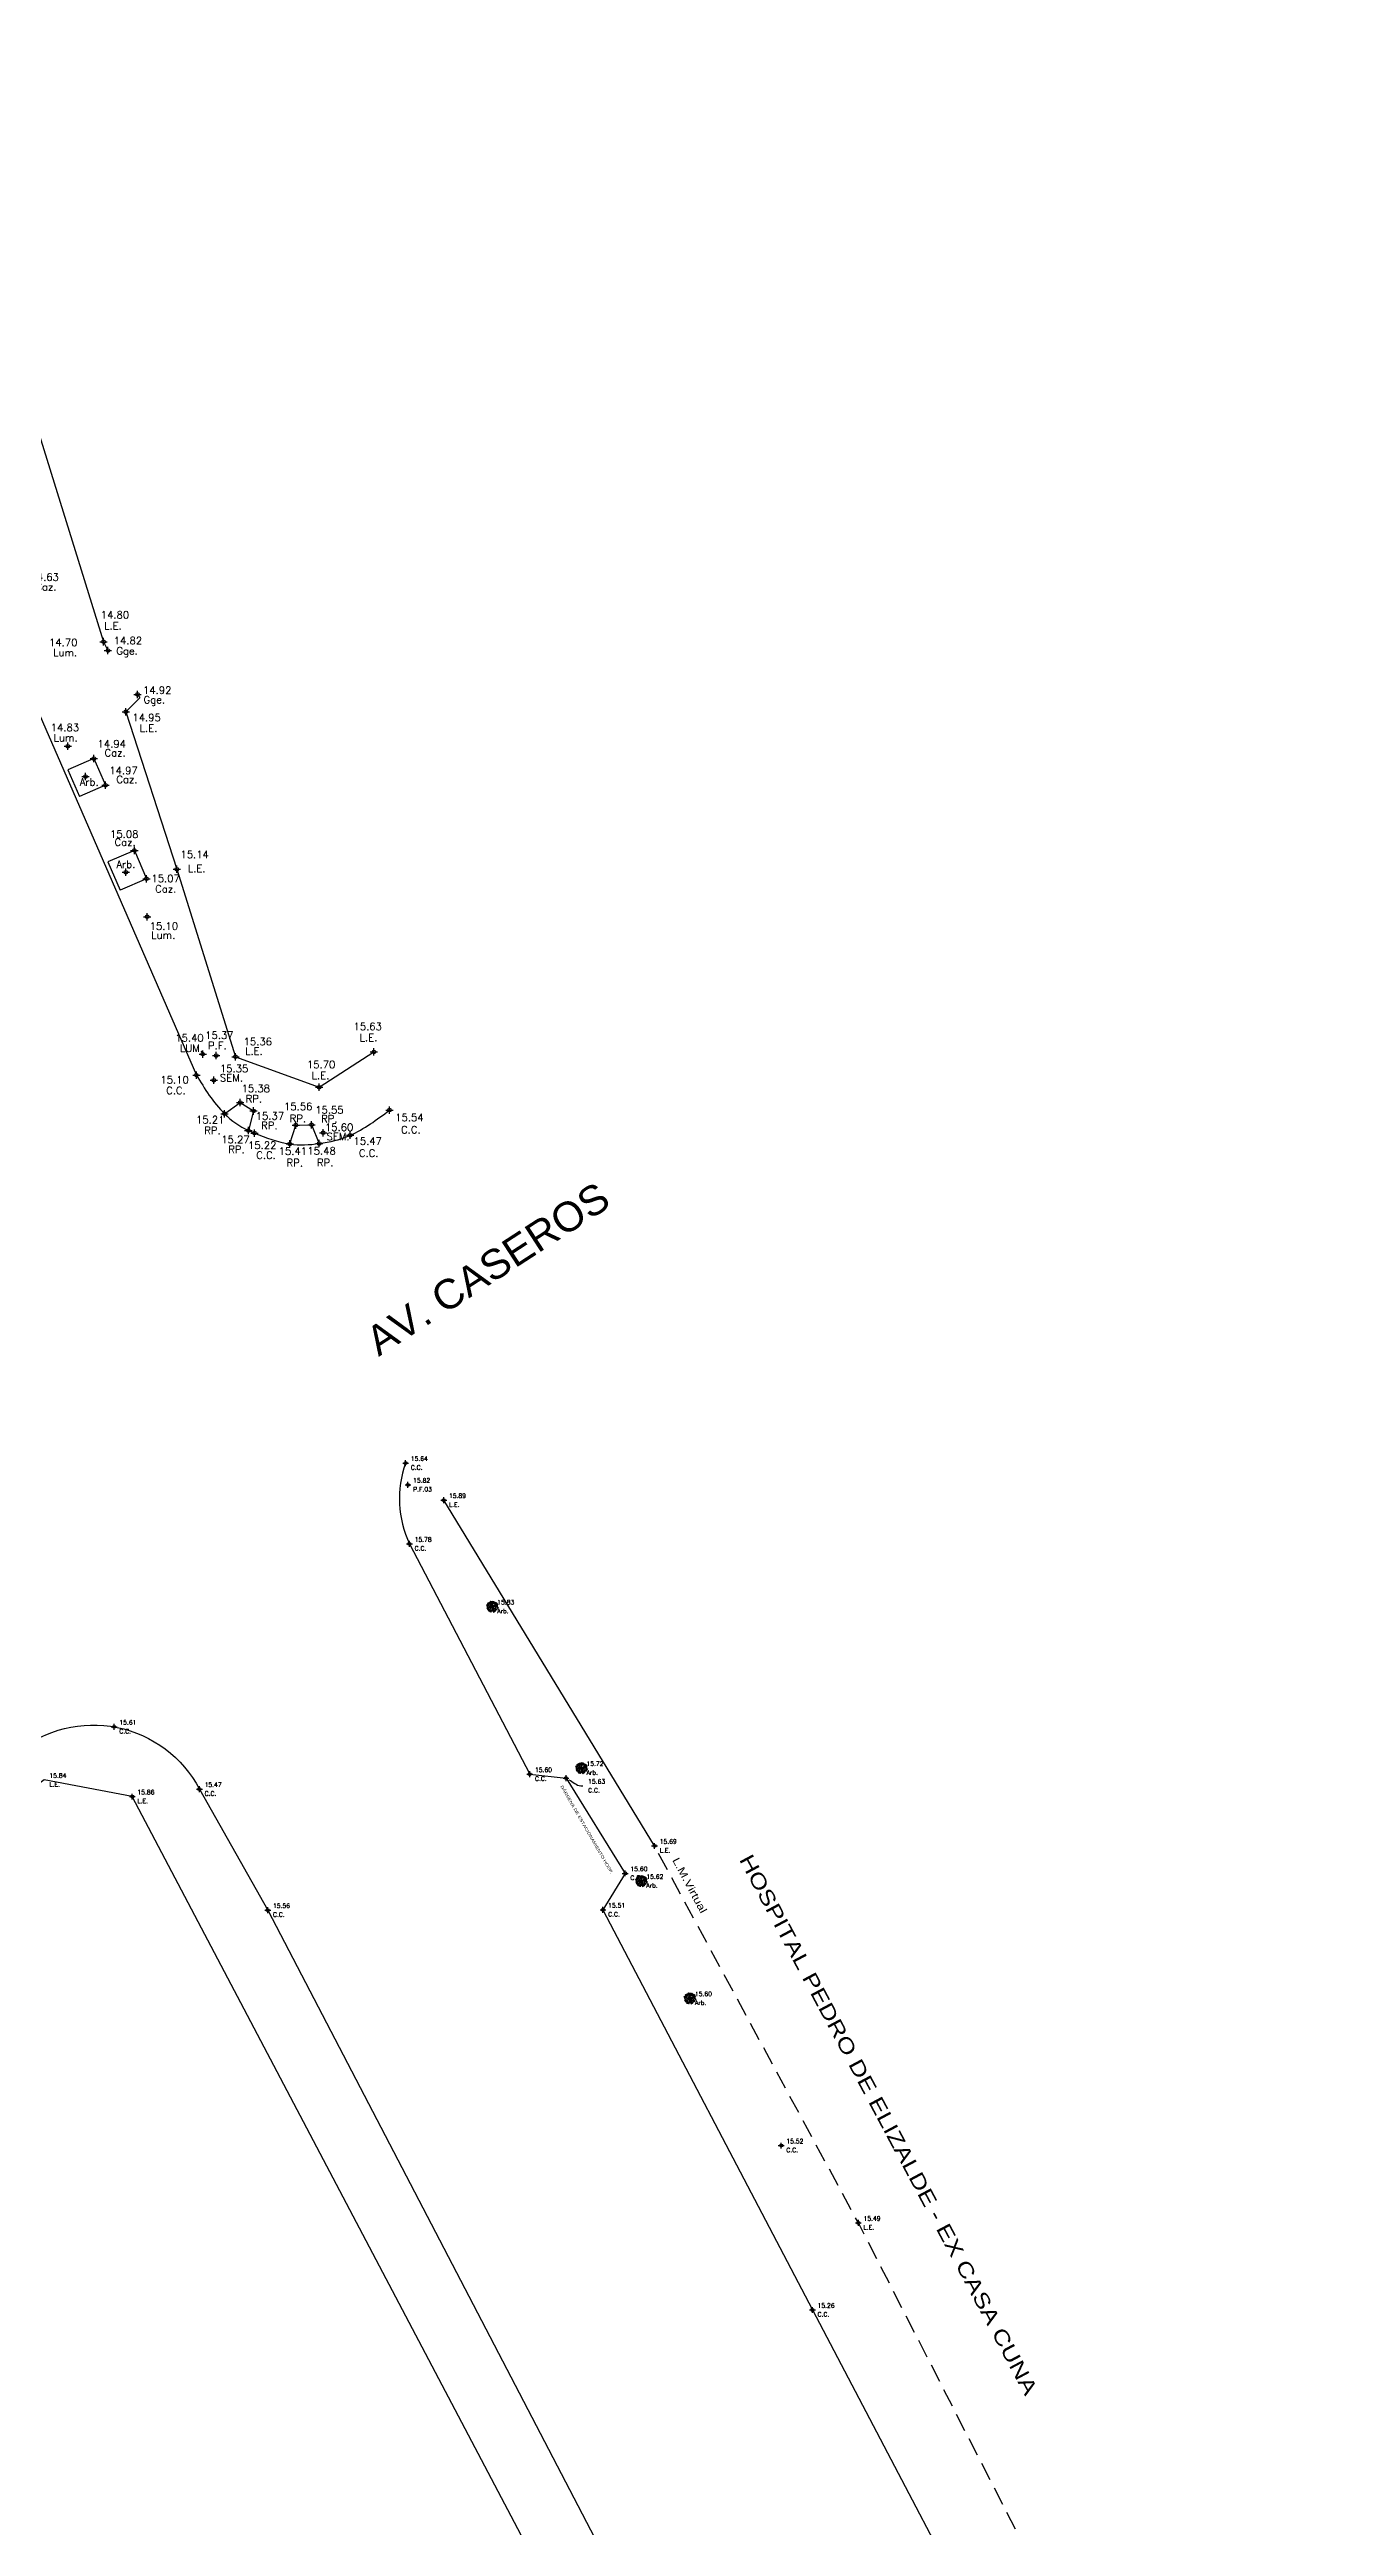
# Model space of a CAD drawing. Header units: metres. Extents: x 27389 to 27997, y 69801 to 70692.
# Drawn here: x 27817 to 27904.3, y 69995.5 to 70163.7 of the extents above; entities that cross this region are included whole.
import ezdxf
from ezdxf.enums import TextEntityAlignment as Align

# ---------------------------------------------------------------- set-up
doc = ezdxf.new("R2010")
doc.units = ezdxf.units.M
doc.header["$PDMODE"] = 34
doc.header["$PDSIZE"] = 0.25
doc.linetypes.add('DASHED2', pattern=[0.375, 0.25, -0.125])
for name, color, linetype in [('Arbol', 3, 'Continuous'), ('C.C.', 1, 'Continuous'), ('CAZ.', 3, 'Continuous'), ('CODIGOS', 7, 'Continuous'), ('COTAS', 7, 'Continuous'), ('L.E.', 130, 'Continuous'), ('PUNTOS', 7, 'Continuous'), ('RAMPAS', 5, 'Continuous'), ('Texto', 2, 'Continuous'), ('TEXTOS', 3, 'Continuous'), ('VER.', 2, 'Continuous')]:
    doc.layers.add(name, color=color, linetype=linetype)
doc.styles.add('NOMENCLATURA', font='arial.ttf')
doc.styles.get("Standard").update_dxf_attribs({"font": 'simplex.shx'})
doc.styles.add('Textos', font='', dxfattribs={"width": 1.3, "height": 2})
doc.styles.get('Textos').set_extended_font_data('Cascadia Code')
doc.dimstyles.get("Standard").update_dxf_attribs({"dimtxt": 0.18, "dimasz": 0.18, "dimexe": 0.18, "dimexo": 0.0625, "dimgap": 0.09, "dimtad": 0, "dimtih": 1, "dimtoh": 1, "dimdec": 4, "dimzin": 0, "dimdsep": 46, "dimtxsty": 'Standard', "dimcen": 0.09, "dimadec": 0, "dimazin": 0, "dimtfac": 1, "dimtdec": 4, "dimtofl": 0, "dimtmove": 0, "dimatfit": 3, "dimfxl": 1, "dimtolj": 1, "dimtzin": 0, "dimarcsym": 0})

# ---------------------------------------------------------------- blocks, each defined once
blk = doc.blocks.new('*U8')
at = {"color": 0, "linetype": 'ByBlock', "lineweight": -2, "transparency": 16777216}
for p, q in [((-1, 0), (1, 0)), ((0, -1), (0, 1))]:
    blk.add_line(p, q, dxfattribs=at)
blk.add_circle((0, 0), 0.5, dxfattribs=at)
blk = doc.blocks.new('Arbol')
at = {"layer": 'Arbol', "linetype": 'Continuous'}
for p, q in [((22054.39, 69983.48), (22054.44, 69983.48)), ((22054.39, 69983.48), (22054.43, 69983.41)), ((22054.43, 69983.41), (22054.49, 69983.41)), ((22054.48, 69983.45), (22054.44, 69983.48)), ((22054.7, 69983.11), (22054.44, 69983.19)), ((22054.54, 69983.32), (22054.45, 69983.4)), ((22054.66, 69983.33), (22054.45, 69983.31)), ((22054.45, 69983.03), (22054.5, 69983.03)), ((22054.45, 69983.03), (22054.49, 69982.96)), ((22054.49, 69983.41), (22054.48, 69983.45)), ((22054.51, 69983.3), (22054.48, 69983.25)), ((22054.48, 69983.25), (22054.51, 69983.2)), ((22054.49, 69982.96), (22054.55, 69982.96)), ((22054.63, 69983.35), (22054.5, 69983.51)), ((22054.54, 69983), (22054.5, 69983.03)), ((22054.65, 69983.44), (22054.51, 69983.53)), ((22054.51, 69983.3), (22054.54, 69983.3)), ((22054.51, 69983.2), (22054.55, 69983.25)), ((22054.59, 69982.92), (22054.51, 69982.92)), ((22054.65, 69983.57), (22054.53, 69983.59)), ((22054.55, 69983.25), (22054.54, 69983.3)), ((22054.59, 69983.15), (22054.54, 69983.03)), ((22054.55, 69982.96), (22054.54, 69983)), ((22054.6, 69983.72), (22054.56, 69983.68)), ((22054.56, 69983.68), (22054.62, 69983.67)), ((22054.74, 69983.49), (22054.56, 69983.65)), ((22054.73, 69983.43), (22054.56, 69983.44)), ((22054.63, 69983.01), (22054.56, 69982.82)), ((22054.61, 69982.86), (22054.57, 69982.81)), ((22054.57, 69982.81), (22054.6, 69982.76)), ((22054.65, 69983.73), (22054.6, 69983.72)), ((22054.6, 69982.76), (22054.64, 69982.81)), ((22054.61, 69982.86), (22054.63, 69982.86)), ((22054.62, 69983.67), (22054.67, 69983.68)), ((22054.76, 69983.32), (22054.63, 69983.35)), ((22054.71, 69983.11), (22054.63, 69983.01)), ((22054.63, 69983), (22054.67, 69982.83)), ((22054.64, 69982.81), (22054.63, 69982.86)), ((22054.67, 69982.83), (22054.63, 69982.74)), ((22054.91, 69982.65), (22054.63, 69982.72)), ((22054.68, 69983.71), (22054.65, 69983.73)), ((22054.78, 69983.28), (22054.66, 69983.33)), ((22054.67, 69983.54), (22054.71, 69983.78)), ((22054.67, 69983.68), (22054.68, 69983.71)), ((22054.93, 69982.89), (22054.68, 69982.64)), ((22054.86, 69983.13), (22054.7, 69983.11)), ((22054.9, 69983.57), (22054.71, 69983.77)), ((22054.92, 69983.11), (22054.71, 69983.11)), ((22054.73, 69983.43), (22054.76, 69983.32)), ((22054.79, 69982.76), (22054.73, 69982.7)), ((22054.75, 69983.66), (22054.74, 69983.62)), ((22054.74, 69983.62), (22054.77, 69983.58)), ((22054.87, 69983.17), (22054.74, 69983.49)), ((22054.78, 69983.66), (22054.75, 69983.66)), ((22054.75, 69982.95), (22054.78, 69982.97)), ((22054.77, 69982.9), (22054.75, 69982.95)), ((22054.77, 69983.58), (22054.8, 69983.61)), ((22054.77, 69983.58), (22054.77, 69983.58)), ((22054.79, 69982.87), (22054.77, 69982.9)), ((22054.8, 69983.61), (22054.78, 69983.66)), ((22054.86, 69983.14), (22054.78, 69983.28)), ((22054.78, 69982.97), (22054.82, 69982.94)), ((22054.82, 69982.9), (22054.79, 69982.87)), ((22054.88, 69982.86), (22054.79, 69982.76)), ((22054.89, 69983.77), (22054.8, 69983.85)), ((22054.82, 69983.66), (22054.83, 69983.86)), ((22054.82, 69982.94), (22054.82, 69982.9)), ((22054.92, 69983.58), (22054.87, 69983.9)), ((22054.96, 69983.15), (22054.87, 69983.17)), ((22055.17, 69982.76), (22054.87, 69982.62)), ((22054.91, 69982.9), (22054.88, 69982.86)), ((22054.93, 69983.89), (22054.9, 69983.84)), ((22054.9, 69983.84), (22054.93, 69983.79)), ((22054.98, 69983.4), (22054.9, 69983.57)), ((22055.07, 69983.78), (22054.91, 69983.92)), ((22054.94, 69983.11), (22054.91, 69982.9)), ((22055.13, 69982.77), (22054.91, 69982.65)), ((22055, 69983.41), (22054.92, 69983.58)), ((22054.92, 69983.11), (22054.94, 69983.11)), ((22054.93, 69983.89), (22054.96, 69983.89)), ((22054.93, 69983.79), (22054.97, 69983.84)), ((22054.97, 69983.11), (22054.93, 69982.89)), ((22054.97, 69983.84), (22054.96, 69983.89)), ((22054.96, 69983.15), (22055.02, 69983.2)), ((22055.04, 69983.15), (22054.97, 69983.11)), ((22054.97, 69983.11), (22054.97, 69983.11)), ((22055.05, 69983.32), (22054.98, 69983.4)), ((22054.99, 69982.67), (22055.04, 69982.48)), ((22055.07, 69983.35), (22055, 69983.41)), ((22055.02, 69983.83), (22055.07, 69983.98)), ((22055.07, 69983.91), (22055.12, 69983.91)), ((22055.07, 69983.91), (22055.11, 69983.84)), ((22055.08, 69983.66), (22055.07, 69983.78)), ((22055.17, 69983.43), (22055.08, 69983.66)), ((22055.11, 69983.84), (22055.17, 69983.84)), ((22055.16, 69983.88), (22055.12, 69983.91)), ((22055.13, 69983.63), (22055.19, 69983.86)), ((22055.17, 69983.54), (22055.13, 69983.63)), ((22055.18, 69982.94), (22055.13, 69982.77)), ((22055.17, 69983.84), (22055.16, 69983.88)), ((22055.16, 69983.39), (22055.17, 69983.43)), ((22055.17, 69983.54), (22055.18, 69983.6)), ((22055.17, 69983.08), (22055.18, 69982.94)), ((22055.22, 69982.94), (22055.17, 69982.76)), ((22055.17, 69982.74), (22055.22, 69982.74)), ((22055.17, 69982.74), (22055.21, 69982.66)), ((22055.18, 69983.6), (22055.37, 69983.73)), ((22055.19, 69983.86), (22055.27, 69983.98)), ((22055.21, 69983.54), (22055.33, 69983.65)), ((22055.21, 69983.38), (22055.21, 69983.54)), ((22055.22, 69983.09), (22055.22, 69982.94)), ((22055.26, 69982.7), (22055.22, 69982.74)), ((22055.27, 69982.66), (22055.26, 69982.7)), ((22055.28, 69983.12), (22055.36, 69983.04)), ((22055.3, 69983.31), (22055.44, 69983.37)), ((22055.4, 69983.04), (22055.3, 69983.15)), ((22055.37, 69983.81), (22055.32, 69983.97)), ((22055.32, 69983.27), (22055.47, 69983.33)), ((22055.33, 69983.65), (22055.47, 69983.6)), ((22055.4, 69982.67), (22055.33, 69982.47)), ((22055.34, 69983.69), (22055.38, 69983.73)), ((22055.36, 69983.68), (22055.34, 69983.69)), ((22055.36, 69983.68), (22055.46, 69983.64)), ((22055.36, 69983.04), (22055.36, 69982.83)), ((22055.36, 69982.83), (22055.4, 69982.67)), ((22055.37, 69983.73), (22055.38, 69983.97)), ((22055.37, 69983.88), (22055.46, 69983.94)), ((22055.38, 69983.73), (22055.38, 69983.88)), ((22055.4, 69982.99), (22055.38, 69982.86)), ((22055.38, 69982.86), (22055.47, 69982.76)), ((22055.38, 69982.81), (22055.52, 69982.7)), ((22055.38, 69982.81), (22055.47, 69982.5)), ((22055.43, 69983.86), (22055.4, 69983.83)), ((22055.4, 69983.83), (22055.45, 69983.81)), ((22055.4, 69983.04), (22055.66, 69982.98)), ((22055.4, 69982.99), (22055.56, 69982.96)), ((22055.48, 69983.87), (22055.43, 69983.86)), ((22055.44, 69983.37), (22055.68, 69983.59)), ((22055.45, 69983.81), (22055.5, 69983.82)), ((22055.46, 69983.64), (22055.62, 69983.89)), ((22055.47, 69983.6), (22055.58, 69983.65)), ((22055.47, 69983.33), (22055.53, 69983.35)), ((22055.47, 69982.76), (22055.6, 69982.58)), ((22055.51, 69983.85), (22055.48, 69983.87)), ((22055.5, 69983.82), (22055.51, 69983.85)), ((22055.84, 69983.76), (22055.53, 69983.39)), ((22055.53, 69983.39), (22055.62, 69983.34)), ((22055.53, 69983.35), (22055.75, 69983.26)), ((22055.56, 69982.96), (22055.62, 69982.76)), ((22055.56, 69982.73), (22055.61, 69982.73)), ((22055.56, 69982.73), (22055.6, 69982.65)), ((22055.58, 69983.65), (22055.76, 69983.71)), ((22055.58, 69982.88), (22055.83, 69982.81)), ((22055.63, 69983.1), (22055.59, 69983.07)), ((22055.59, 69983.07), (22055.65, 69983.05)), ((22055.63, 69983.82), (22055.6, 69983.77)), ((22055.6, 69983.77), (22055.63, 69983.72)), ((22055.65, 69982.7), (22055.61, 69982.73)), ((22055.62, 69983.34), (22055.83, 69983.51)), ((22055.63, 69983.82), (22055.65, 69983.81)), ((22055.63, 69983.72), (22055.66, 69983.77)), ((22055.67, 69983.12), (22055.63, 69983.1)), ((22055.64, 69983.33), (22055.79, 69983.48)), ((22055.64, 69983.33), (22055.74, 69983.29)), ((22055.66, 69983.77), (22055.65, 69983.81)), ((22055.65, 69983.05), (22055.69, 69983.06)), ((22055.65, 69982.65), (22055.65, 69982.7)), ((22055.66, 69982.98), (22055.92, 69982.94)), ((22055.7, 69983.09), (22055.67, 69983.12)), ((22055.68, 69983.59), (22055.73, 69983.78)), ((22055.68, 69983.59), (22055.79, 69983.71)), ((22055.69, 69983.06), (22055.7, 69983.09)), ((22055.74, 69983.29), (22055.94, 69983.37)), ((22055.75, 69983.26), (22055.93, 69983)), ((22055.79, 69982.91), (22055.78, 69982.88)), ((22055.78, 69982.88), (22055.81, 69982.83)), ((22055.83, 69982.92), (22055.79, 69982.91)), ((22055.81, 69982.83), (22055.82, 69982.84)), ((22055.82, 69982.84), (22055.85, 69982.86)), ((22055.83, 69983.51), (22055.85, 69983.62)), ((22055.83, 69983.51), (22055.93, 69983.45)), ((22055.85, 69982.86), (22055.83, 69982.92)), ((22055.89, 69983.54), (22055.86, 69983.51)), ((22055.86, 69983.51), (22055.91, 69983.49)), ((22055.87, 69983.3), (22055.86, 69983.26)), ((22055.86, 69983.26), (22055.88, 69983.22)), ((22055.9, 69983.3), (22055.87, 69983.3)), ((22055.88, 69983.22), (22055.89, 69983.22)), ((22055.94, 69983.56), (22055.89, 69983.54)), ((22055.89, 69983.22), (22055.92, 69983.25)), ((22055.92, 69983.25), (22055.9, 69983.3)), ((22055.91, 69983.49), (22055.96, 69983.5)), ((22055.95, 69983.1), (22055.91, 69983.07)), ((22055.91, 69983.07), (22055.97, 69983.05)), ((22055.97, 69983.54), (22055.94, 69983.56)), ((22056, 69983.12), (22055.95, 69983.1)), ((22055.96, 69983.5), (22055.97, 69983.54)), ((22055.97, 69983.05), (22056.02, 69983.06)), ((22056.03, 69983.09), (22056, 69983.12)), ((22056.02, 69983.06), (22056.03, 69983.09)), ((22054.76, 69982.64), (22054.72, 69982.61)), ((22054.72, 69982.61), (22054.77, 69982.59)), ((22054.8, 69982.65), (22054.76, 69982.64)), ((22054.77, 69982.59), (22054.82, 69982.6)), ((22054.83, 69982.63), (22054.8, 69982.65)), ((22054.82, 69982.6), (22054.83, 69982.63)), ((22054.87, 69982.62), (22054.84, 69982.57)), ((22054.93, 69982.57), (22054.9, 69982.53)), ((22054.9, 69982.53), (22054.93, 69982.48)), ((22054.96, 69982.57), (22054.93, 69982.58)), ((22054.93, 69982.48), (22054.97, 69982.53)), ((22054.97, 69982.53), (22054.96, 69982.57)), ((22055.01, 69982.62), (22055.06, 69982.62)), ((22055.01, 69982.62), (22055.05, 69982.55)), ((22055.05, 69982.55), (22055.11, 69982.55)), ((22055.1, 69982.59), (22055.06, 69982.62)), ((22055.11, 69982.55), (22055.1, 69982.59)), ((22055.21, 69982.66), (22055.27, 69982.66)), ((22055.38, 69982.55), (22055.35, 69982.5)), ((22055.35, 69982.5), (22055.38, 69982.45)), ((22055.38, 69982.55), (22055.41, 69982.55)), ((22055.38, 69982.45), (22055.42, 69982.5)), ((22055.42, 69982.5), (22055.41, 69982.55)), ((22055.54, 69982.66), (22055.48, 69982.52)), ((22055.6, 69982.65), (22055.65, 69982.65))]:
    blk.add_line(p, q, dxfattribs=at)
blk.add_circle((22055.17, 69983.23), 0.153, dxfattribs=at)
blk = doc.blocks.new('A$C789F20ED')
at = {"layer": 'Texto'}
blk.add_blockref('Arbol', (-22055.17, -69983.23), dxfattribs=at)
blk = doc.blocks.new('*U9')
at = {"color": 0, "linetype": 'ByBlock', "lineweight": -2, "transparency": 16777216}
for p, q in [((-1, 0), (1, 0)), ((0, -1), (0, 1))]:
    blk.add_line(p, q, dxfattribs=at)
blk.add_circle((0, 0), 0.5, dxfattribs=at)

msp = doc.modelspace()

# ---------------------------------------------------------------- linework, layer by layer
at = {"layer": 'C.C.'}
msp.add_line((27808.59, 70136.29), (27827, 70094.03), dxfattribs=at)
at = {"layer": 'C.C.', "flags": 128}
for points in [[(27841.21, 70067.68, 0.199457), (27841.47, 70062.19), (27849.64, 70046.55), (27852.1, 70046.29), (27856.12, 70039.82), (27854.61, 70037.34), (27868.83, 70010.17), (27883.83, 69981.56), (27886.58, 69980.64), (27891.9, 69970.57), (27890.98, 69967.91), (27892.47, 69965.1, 0.247229), (27900.44, 69961.64, 0.162438), (27904.34, 69963.27)], [(27790.83, 70029.2), (27804.53, 70039.96), (27814.85, 70048.05, -0.47487), (27827.21, 70045.54), (27831.85, 70037.32), (27861.17, 69981.03, -0.030655)]]:
    msp.add_lwpolyline(points, format="xyb", dxfattribs=at)
at = {"layer": 'C.C.'}
msp.add_spline([(27827, 70094.03), (27828.91, 70091.4), (27830.53, 70090.26), (27830.94, 70090.09), (27833.34, 70089.35), (27835.34, 70089.38), (27837.44, 70089.94), (27840.11, 70091.65)], degree=3, dxfattribs=at)
at = {"layer": 'CAZ.'}
for p, q in [((27820.04, 70115.52), (27818.28, 70114.75)), ((27818.28, 70114.75), (27819.07, 70112.94)), ((27820.04, 70115.52), (27820.84, 70113.71)), ((27820.84, 70113.71), (27819.07, 70112.94)), ((27822.79, 70109.29), (27821, 70108.51)), ((27822.79, 70109.29), (27823.61, 70107.36)), ((27821, 70108.51), (27821.83, 70106.59)), ((27823.61, 70107.36), (27821.83, 70106.59))]:
    msp.add_line(p, q, dxfattribs=at)
at = {"layer": 'L.E.'}
for p, q in [((27808.19, 70163.67), (27820.7, 70123.46)), ((27820.7, 70123.46), (27821, 70122.86)), ((27821, 70122.86), (27821, 70122.86)), ((27823.17, 70119.65), (27822.22, 70118.7)), ((27823.01, 70119.88), (27823.17, 70119.65)), ((27822.22, 70118.7), (27825.67, 70108.01)), ((27825.67, 70108.01), (27829.65, 70095.27)), ((27835.34, 70093.2), (27839.06, 70095.6)), ((27829.65, 70095.27), (27835.34, 70093.2))]:
    msp.add_line(p, q, dxfattribs=at)
at = {"layer": 'L.E.', "flags": 128}
msp.add_lwpolyline([(27858.11, 70041.68), (27843.8, 70065.16)], dxfattribs=at)
at = {"layer": 'L.E.', "linetype": 'DASHED2', "ltscale": 5, "flags": 128}
msp.add_lwpolyline([(27886.03, 69988.62), (27871.95, 70016.08), (27858.11, 70041.68)], dxfattribs=at)
at = {"layer": 'PUNTOS', "color": 2}
for p in [(27820.7, 70123.46), (27821, 70122.86), (27822.22, 70118.7), (27823.01, 70119.88), (27818.28, 70116.36), (27820.04, 70115.52), (27819.47, 70114.3), (27820.84, 70113.71), (27822.79, 70109.29), (27822.22, 70107.8), (27823.61, 70107.36), (27825.67, 70108.01), (27823.66, 70104.78), (27827.43, 70095.45), (27828.35, 70095.35), (27828.35, 70095.35), (27829.65, 70095.27), (27839.06, 70095.6), (27827, 70094.03), (27828.18, 70093.68), (27829.98, 70092.16), (27835.34, 70093.2), (27828.91, 70091.4), (27830.53, 70090.26), (27830.89, 70091.59), (27830.94, 70090.09), (27833.75, 70090.63), (27834.82, 70090.66), (27835.61, 70090.11), (27840.11, 70091.65), (27833.34, 70089.35), (27835.34, 70089.38), (27837.44, 70089.94)]:
    msp.add_point(p, dxfattribs=at)
at = {"layer": 'RAMPAS'}
for p, q in [((27828.91, 70091.4), (27829.98, 70092.16)), ((27829.98, 70092.16), (27830.89, 70091.59)), ((27830.89, 70091.59), (27830.53, 70090.26)), ((27833.34, 70089.35), (27833.75, 70090.63)), ((27833.75, 70090.63), (27834.82, 70090.66)), ((27834.82, 70090.66), (27835.34, 70089.38))]:
    msp.add_line(p, q, dxfattribs=at)
at = {"layer": 'VER.', "flags": 128}
msp.add_lwpolyline([(27748.94, 69954.16), (27749.88, 69951.25), (27753.62, 69939.28), (27767.33, 69939.9), (27788.09, 69940.98, -0.277162), (27818.36, 69924.23, -0.089954), (27822.81, 69911.87), (27827.28, 69911.74), (27839.58, 69926.08), (27853.9, 69941.07), (27867.4, 69955.32), (27867.4, 69959.56), (27857.34, 69979.15), (27822.65, 70045.03), (27816.67, 70046.16), (27805.95, 70038.06)], format="xyb", dxfattribs=at)

# ---------------------------------------------------------------- block references
at = {"layer": 'L.E.', "color": 1, "xscale": 0.2, "yscale": 0.2, "zscale": 0.2}
for name, p in [('*U8', (27841.21, 70067.68, 15.64)), ('*U8', (27841.37, 70066.2, 15.82)), ('*U8', (27843.8, 70065.16, 15.89)), ('*U8', (27841.47, 70062.19, 15.78)), ('*U8', (27847.08, 70057.93, 15.83)), ('*U9', (27821.42, 70049.77, 15.61)), ('*U8', (27849.64, 70046.55, 15.6)), ('*U8', (27853.14, 70046.97, 15.72)), ('*U9', (27822.65, 70045.03, 15.86)), ('*U9', (27827.21, 70045.54, 15.47)), ('*U8', (27852.1, 70046.29, 15.63)), ('*U8', (27858.11, 70041.68, 15.69)), ('*U8', (27856.12, 70039.82, 15.6)), ('*U8', (27857.2, 70039.3, 15.62)), ('*U9', (27831.85, 70037.32, 15.56)), ('*U8', (27854.61, 70037.34, 15.51)), ('*U8', (27860.5, 70031.33, 15.6)), ('*U8', (27866.71, 70021.33, 15.52)), ('*U8', (27871.95, 70016.08, 15.49)), ('*U8', (27868.83, 70010.17, 15.26))]:
    msp.add_blockref(name, p, dxfattribs=at)
at = {"layer": 'L.E.', "xscale": 0.5, "yscale": 0.5, "zscale": 0.5}
for p in [(27847.08, 70057.93), (27853.14, 70046.97), (27857.2, 70039.3), (27860.5, 70031.33)]:
    msp.add_blockref('A$C789F20ED', p, dxfattribs=at)

# ---------------------------------------------------------------- texts
at = {"layer": 'CODIGOS', "color": 3}
for s, p in [('Caz.', (27816.07, 70126.93)), ('L.E.', (27820.74, 70124.28)), ('Lum.', (27817.28, 70122.47)), ('Lum.', (27817.28, 70122.47)), ('Gge.', (27821.57, 70122.58)), ('Gge.', (27823.42, 70119.27)), ('L.E.', (27823.15, 70117.33)), ('Lum.', (27817.31, 70116.69)), ('Caz.', (27820.77, 70115.66)), ('Arb.', (27819.08, 70113.68)), ('Caz.', (27821.57, 70113.86)), ('Caz.', (27821.44, 70109.59)), ('Arb.', (27821.57, 70108.09)), ('L.E.', (27826.42, 70107.81)), ('Caz.', (27824.2, 70106.42)), ('Lum.', (27823.94, 70103.28)), ('LUM.', (27825.89, 70095.6)), ('P.F.', (27827.79, 70095.78)), ('L.E.', (27830.31, 70095.41)), ('L.E.', (27838.09, 70096.32)), ('SEM.', (27828.6, 70093.59)), ('L.E.', (27834.83, 70093.76)), ('C.C.', (27824.95, 70092.73)), ('RP.', (27830.35, 70092.17)), ('RP.', (27827.54, 70090.02)), ('RP.', (27831.4, 70090.36)), ('RP.', (27833.34, 70090.83)), ('RP.', (27835.47, 70090.81)), ('C.C.', (27840.9, 70090.07)), ('RP.', (27829.17, 70088.73)), ('C.C.', (27831.07, 70088.34)), ('SEM.', (27835.84, 70089.61)), ('C.C.', (27838.04, 70088.48)), ('RP.', (27833.13, 70087.83)), ('RP.', (27835.19, 70087.84))]:
    msp.add_text(s, height=0.5, dxfattribs=at).set_placement(p)
at = {"layer": 'COTAS', "color": 1}
for s, p in [('14.63  ', (27815.74, 70127.6)), ('14.80  ', (27820.51, 70125.03)), ('14.70  ', (27817, 70123.16)), ('14.82  ', (27821.39, 70123.28)), ('14.92  ', (27823.38, 70119.91)), ('14.83  ', (27817.11, 70117.38)), ('14.95  ', (27822.66, 70118.06)), ('14.94  ', (27820.29, 70116.27)), ('14.97  ', (27821.09, 70114.46)), ('15.08  ', (27821.14, 70110.14)), ('15.14  ', (27825.92, 70108.76)), ('15.07  ', (27823.95, 70107.13)), ('15.10  ', (27823.83, 70103.9)), ('15.63  ', (27837.67, 70097.08)), ('15.40  ', (27825.57, 70096.3)), ('15.37  ', (27827.6, 70096.48)), ('15.36  ', (27830.21, 70096.05)), ('15.10  ', (27824.56, 70093.46)), ('15.35  ', (27828.6, 70094.22)), ('15.70  ', (27834.51, 70094.49)), ('15.38  ', (27830.07, 70092.87)), ('15.56  ', (27832.95, 70091.65)), ('15.21  ', (27826.98, 70090.75)), ('15.37  ', (27831.03, 70091)), ('15.55  ', (27835.07, 70091.41)), ('15.60  ', (27835.73, 70090.23)), ('15.54  ', (27840.5, 70090.9)), ('15.27  ', (27828.69, 70089.4)), ('15.22  ', (27830.51, 70089.01)), ('15.41  ', (27832.59, 70088.62)), ('15.48  ', (27834.54, 70088.63)), ('15.47  ', (27837.67, 70089.3))]:
    msp.add_text(s, height=0.5, dxfattribs=at).set_placement(p)
at = {"layer": 'L.E.', "color": 3, "char_height": 0.3, "attachment_point": 1}
for s, insert in [('C.C.', (27841.56, 70067.53, 15.64)), ('P.F.03', (27841.72, 70066.05, 15.82)), ('L.E.', (27844.15, 70065.01, 15.89)), ('C.C.', (27841.82, 70062.04, 15.78)), ('Arb.', (27847.43, 70057.78, 15.83)), ('C.C.', (27821.77, 70049.62, 15.61)), ('Arb.', (27853.49, 70046.82, 15.72)), ('L.E.', (27817.02, 70046.01, 15.84)), ('C.C.', (27827.56, 70045.39, 15.47)), ('C.C.', (27849.99, 70046.4, 15.6)), ('C.C.', (27853.6, 70045.61, 15.63)), ('L.E.', (27823, 70044.88, 15.86)), ('L.E.', (27858.46, 70041.53, 15.69)), ('C.C.', (27856.47, 70039.67, 15.6)), ('Arb.', (27857.55, 70039.15, 15.62)), ('C.C.', (27832.2, 70037.17, 15.56)), ('C.C.', (27854.96, 70037.19, 15.51)), ('Arb.', (27860.85, 70031.18, 15.6)), ('C.C.', (27867.06, 70021.18, 15.52)), ('L.E.', (27872.3, 70015.93, 15.49)), ('C.C.', (27869.18, 70010.02, 15.26))]:
    msp.add_mtext(s, dxfattribs=dict(at, insert=insert))
at = {"layer": 'L.E.', "color": 1, "char_height": 0.3, "attachment_point": 7}
for s, insert in [('15.64', (27841.56, 70067.83, 15.64)), ('15.82', (27841.72, 70066.35, 15.82)), ('15.89', (27844.15, 70065.31, 15.89)), ('15.78', (27841.82, 70062.34, 15.78)), ('15.83', (27847.43, 70058.08, 15.83)), ('15.61', (27821.77, 70049.92, 15.61)), ('15.84', (27817.02, 70046.31, 15.84)), ('15.60', (27849.99, 70046.7, 15.6)), ('15.72', (27853.49, 70047.12, 15.72)), ('15.86', (27823, 70045.18, 15.86)), ('15.47', (27827.56, 70045.69, 15.47)), ('15.63', (27853.6, 70045.91, 15.63)), ('15.69', (27858.46, 70041.83, 15.69)), ('15.60', (27856.47, 70039.97, 15.6)), ('15.62', (27857.55, 70039.45, 15.62)), ('15.56', (27832.2, 70037.47, 15.56)), ('15.51', (27854.96, 70037.49, 15.51)), ('15.60', (27860.85, 70031.48, 15.6)), ('15.52', (27867.06, 70021.48, 15.52)), ('15.49', (27872.3, 70016.23, 15.49)), ('15.26', (27869.18, 70010.32, 15.26))]:
    msp.add_mtext(s, dxfattribs=dict(at, insert=insert))
at = {"layer": 'TEXTOS', "color": 7, "linetype": 'Continuous', "lineweight": 5, "style": 'NOMENCLATURA'}
msp.add_text('AV. CASEROS', height=2, rotation=32.9706, dxfattribs=at).set_placement((27846.78, 70080.88), align=Align.MIDDLE_CENTER)
at = {"layer": 'TEXTOS', "color": 2, "style": 'Textos', "width": 1.3}
for s, height, rotation, p in [('DÁRSENA DE ESTACIONAMIENTO HOSP.', 0.2, 299.9236, (27851.71, 70045.72)), ('HOSPITAL PEDRO DE ELIZALDE - EX CASA CUNA', 1, 298.0686, (27863.83, 70040.76))]:
    msp.add_text(s, height=height, rotation=rotation, dxfattribs=at).set_placement(p)
at = {"layer": 'TEXTOS', "style": 'Textos', "width": 1.3}
msp.add_text('L.M.Virtual', height=0.5, rotation=298.0686, dxfattribs=at).set_placement((27859.3, 70040.72))

# ---------------------------------------------------------------- leaders
at = {"layer": 'L.E.', "lineweight": 15, "path_type": 1}
msp.add_leader([(27852.3, 70046.18, 15.63), (27853.1, 70045.76, 15.63), (27853.25, 70045.76, 15.63)], dimstyle='Standard', dxfattribs=at)

doc.saveas('drawing.dxf')
